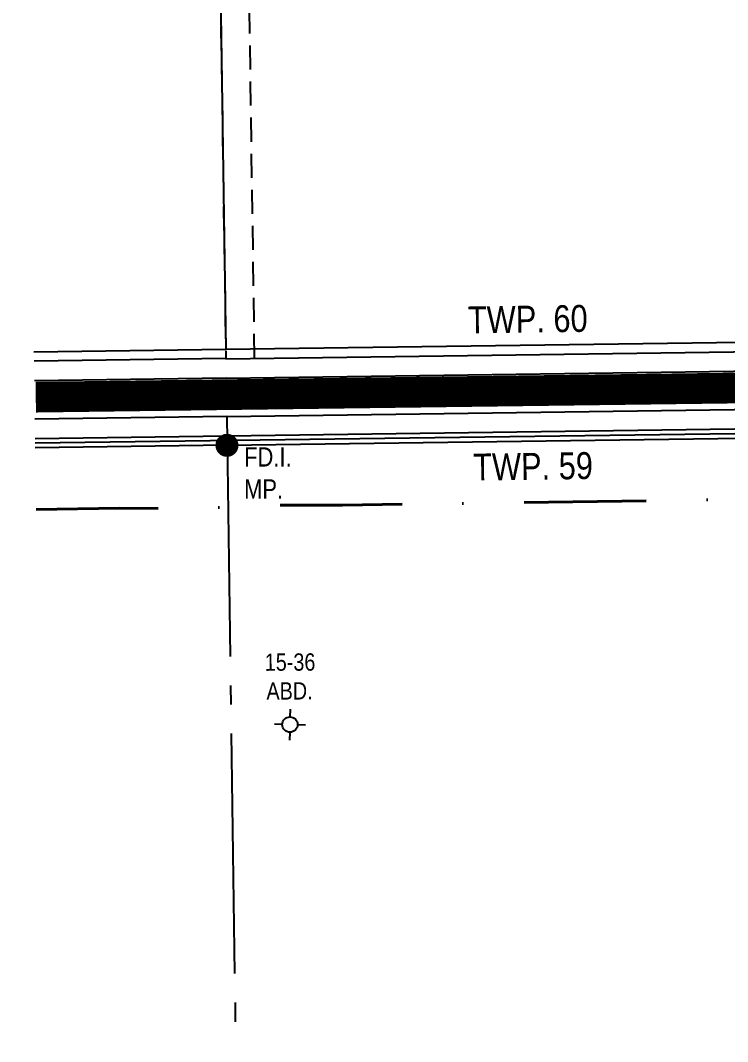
# Model space of a CAD drawing. Extents: x 57693 to 70573, y 5994359 to 6008381.
# Drawn here: x 64235 to 64603, y 5998175 to 5998706 of the extents above; entities that cross this region are included whole.
import ezdxf

# ---------------------------------------------------------------- set-up
doc = ezdxf.new("R2010")
doc.units = 0
doc.header["$LTSCALE"] = 5
for name, pattern in [('DASHDOT', [25.4, 12.7, -6.35, 0, -6.35]), ('foc-ACCESSROAD', [3.75, 2.5, -1.25]), ('foc-QUARTERLINE', [33, 25, -3, 2, -3])]:
    doc.linetypes.add(name, pattern=pattern)
doc.layers.add('AS-RECON EXISTING', color=151, linetype='DASHDOT', lineweight=40)
for name, color, linetype in [('AS-ROADS', 254, 'Continuous'), ('AS-TELEPHONE', 224, 'foc-TEL'), ('D-TXT', 6, 'Continuous'), ('F-AR', 190, 'foc-ACCESSROAD'), ('F-WS-S', 8, 'Continuous'), ('L-MON', 1, 'Continuous'), ('L-QSEC', 8, 'foc-QUARTERLINE'), ('L-TITLEDB', 4, 'Continuous')]:
    doc.layers.add(name, color=color, linetype=linetype)
doc.styles.add('175L', font='ARIALN.TTF', dxfattribs={"height": 10})
doc.styles.add('80', font='ARIALN.TTF', dxfattribs={"height": 10})
doc.styles.add('80L', font='ARIALN.TTF', dxfattribs={"height": 10})
doc.styles.add('foc-LtypeFont', font='ARIALN.TTF', dxfattribs={"height": 7.35})
doc.linetypes.add('foc-TEL', pattern='A,2,-1,["T",foc-LtypeFont,S=0.2,R=0,X=-0.425,Y=-0.75],-1.24,8', length=12.24)

# ---------------------------------------------------------------- blocks, each defined once
blk = doc.blocks.new('fdia')
at = {"color": 255, "const_width": 1}
blk.add_lwpolyline([(-0.5, 0, 1), (0.5, 0, 1)], format="xyb", close=True, dxfattribs=at)
blk = doc.blocks.new('Fdiaa')
blk.add_blockref('fdia', (0, 0))
blk = doc.blocks.new('fdib')
at = {"color": 1, "const_width": 1.6}
blk.add_lwpolyline([(-0.4, 0, 1), (0.4, 0, 1)], format="xyb", close=True, dxfattribs=at)
at = {"color": 1}
blk.add_circle((0, 0), 0.8, dxfattribs=at)
blk = doc.blocks.new('Fdibb')
blk.add_blockref('fdib', (0, 0))
blk = doc.blocks.new('fdicc')
for name in ['Fdibb', 'Fdiaa']:
    blk.add_blockref(name, (0, 0))
blk = doc.blocks.new('FDI')
blk.add_blockref('fdicc', (0, 0))
blk = doc.blocks.new('GABD')
for p, q in [((0, 0.81), (0, 1.62)), ((-0.81, 0), (-1.62, 0)), ((1.62, 0), (0.81, 0)), ((0, -0.81), (0, -1.62))]:
    blk.add_line(p, q)
blk.add_circle((0, 0), 0.8)

msp = doc.modelspace()

# ---------------------------------------------------------------- linework, layer by layer
at = {"layer": 'AS-RECON EXISTING', "flags": 128}
msp.add_lwpolyline([(64243.36, 5998452.05), (64286.615, 5998452.649), (64329.441, 5998452.471), (64360.801, 5998454.214), (64402.86, 5998454.258), (64447.399, 5998454.875), (64738.884, 5998459.191), (64948.605, 5998461.699), (65105.177, 5998464.224), (65105.486, 5998419.354), (65106.902, 5998300.136), (65106.921, 5998300.037), (65106.957, 5998299.943), (65107.008, 5998299.857), (65107.073, 5998299.781), (65107.151, 5998299.718), (65107.238, 5998299.669), (65107.333, 5998299.636), (65107.432, 5998299.619), (65108.186, 5998299.585), (65112.966, 5998299.604)], dxfattribs=at)
at = {"layer": 'AS-ROADS', "const_width": 15.988, "flags": 128}
msp.add_lwpolyline([(64243.17, 5998510.443), (66974.018, 5998546.051)], dxfattribs=at)
at = {"layer": 'AS-TELEPHONE', "flags": 128}
msp.add_lwpolyline([(64242.898, 5998486.688), (65062.591, 5998497.621), (65076.606, 5998498.003), (65092.657, 5998497.668), (65104.42, 5998497.689), (65115.348, 5998497.652), (65126.361, 5998497.998), (65136.983, 5998497.62), (65144.823, 5998497.253), (66973.74, 5998521.781)], dxfattribs=at)
at = {"layer": 'F-AR', "flags": 128}
msp.add_lwpolyline([(64357.155, 5998530.902), (64347.009, 5999219.05), (64332.022, 5999218.829), (64342.168, 5998530.681)], dxfattribs=at)
at = {"layer": 'L-QSEC', "flags": 128}
msp.add_lwpolyline([(64342.68, 5998500.427), (64353.887, 5997696.281)], dxfattribs=at)
at = {"layer": 'L-TITLEDB', "flags": 128}
for points in [[(64330.427, 5999324.576), (64342.16, 5998535.407)], [(64342.062, 5998535.339), (65147.635, 5998546.43)], [(64342.129, 5998530.463), (65147.704, 5998541.554)], [(64242.244, 5998534.034), (64342.16, 5998535.407)], [(64342.268, 5998520.411), (65147.848, 5998531.502)], [(64342.232, 5998530.574), (64242.316, 5998529.198)], [(64242.466, 5998519.149), (64342.381, 5998520.525)], [(64342.544, 5998500.308), (65148.134, 5998511.399)], [(64342.68, 5998500.427), (64242.733, 5998499.051)], [(64342.683, 5998490.257), (65148.273, 5998501.348)], [(64342.75, 5998485.381), (65148.348, 5998496.472)], [(64242.867, 5998489.002), (64342.813, 5998490.379)], [(64342.879, 5998485.449), (64242.933, 5998484.076)]]:
    msp.add_lwpolyline(points, dxfattribs=at)

# ---------------------------------------------------------------- block references
at = {"layer": 'F-WS-S', "color": 3, "xscale": 4.996261984999968, "yscale": 4.996261984999968, "zscale": 4.996261984999968, "rotation": 358.3685995525098}
msp.add_blockref('GABD', (64375.546, 5998340.074), dxfattribs=at)
at = {"layer": 'L-MON', "xscale": 4.999999999999972, "yscale": 4.999999999999972, "zscale": 4.999999999999972}
msp.add_blockref('FDI', (64342.75, 5998485.381), dxfattribs=at)

# ---------------------------------------------------------------- texts
at = {"layer": 'D-TXT', "color": 3, "char_height": 13.9895, "attachment_point": 1, "rotation": 0.77824, "style": '80L'}
for s, insert in [('TWP. 60', (64468.139, 5998557.607)), ('TWP. 59', (64470.882, 5998481.036))]:
    msp.add_mtext_dynamic_manual_height_columns(s, width=101.3954, gutter_width=47.5, heights=[0], dxfattribs=dict(at, insert=insert))
at = {"layer": 'F-WS-S', "insert": (64363.151, 5998377.027), "char_height": 8.99759, "attachment_point": 1, "rotation": 0.26693, "style": '80'}
msp.add_mtext_dynamic_manual_height_columns('\\pi-0.74419;15-36\\P\\pi0.053689;ABD.', width=23.27647, gutter_width=45.022, heights=[0], dxfattribs=at)
at = {"layer": 'L-MON', "insert": (64351.639, 5998484.33), "char_height": 9.9925, "attachment_point": 1, "style": '175L'}
msp.add_mtext_dynamic_manual_height_columns('FD.I.\\PMP.', width=34.28827, gutter_width=50, heights=[0], dxfattribs=at)

doc.saveas('drawing.dxf')
